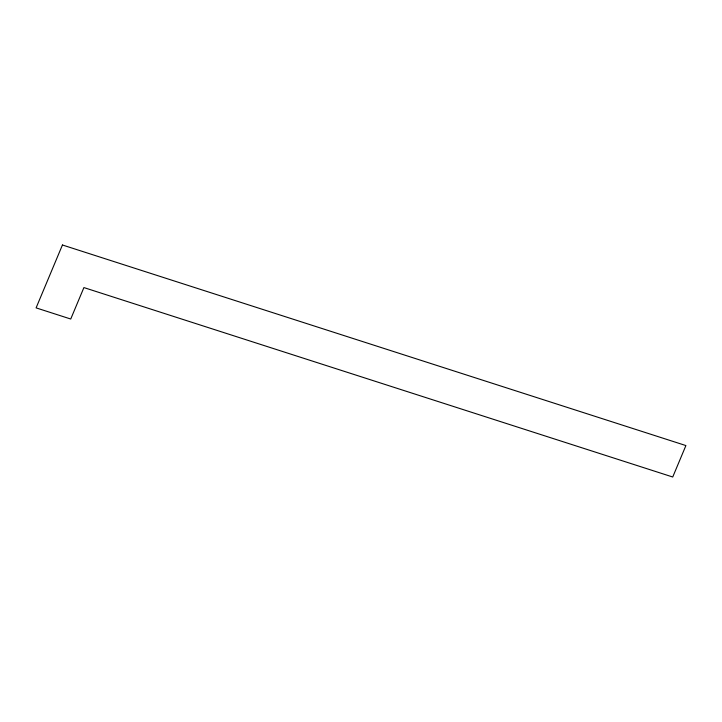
<?xml version="1.0" encoding="UTF-8"?>
<svg xmlns="http://www.w3.org/2000/svg" width="722" height="722" viewBox="0 0 722 722"><rect width="100%" height="100%" fill="white"/><g stroke="black" fill="none" stroke-linecap="round" stroke-linejoin="round"><path stroke-width="1.08" d="M62.435 244.993L36.1 307.879L70.738 319.025L83.905 287.582L672.733 477.007L685.9 445.564L62.435 244.993"/></g></svg>
